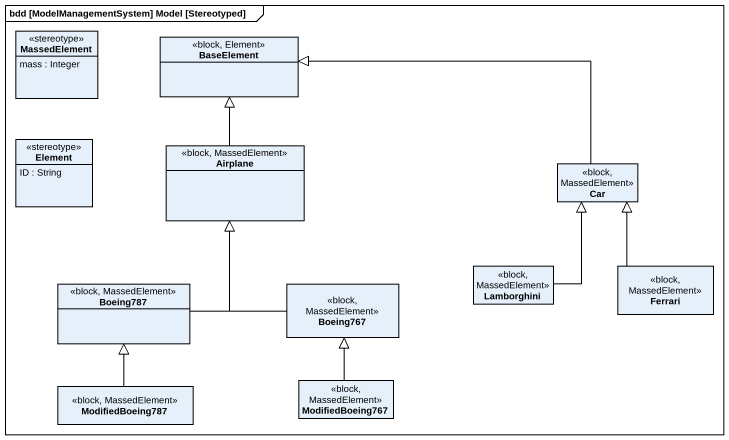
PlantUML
@startuml
mainframe bdd [ModelManagementSystem] Model [Stereotyped]
hide circle
hide empty members
class MassedElement <<stereotype>> {
  mass : Integer
}
class BaseElement <<block, Element>>
class Element <<stereotype>> {
  ID : String
}
class Airplane <<block, MassedElement>>
class Car <<block, MassedElement>>
class Boeing787 <<block, MassedElement>>
class Boeing767 <<block, MassedElement>>
class Lamborghini <<block, MassedElement>>
class Ferrari <<block, MassedElement>>
class ModifiedBoeing787 <<block, MassedElement>>
class ModifiedBoeing767 <<block, MassedElement>>
Airplane -up-|> BaseElement
Car -left-|> BaseElement
Boeing787 -up-|> Airplane
Boeing767 -up-|> Airplane
Lamborghini -up-|> Car
Ferrari -up-|> Car
ModifiedBoeing787 -up-|> Boeing787
ModifiedBoeing767 -up-|> Boeing767
@enduml
